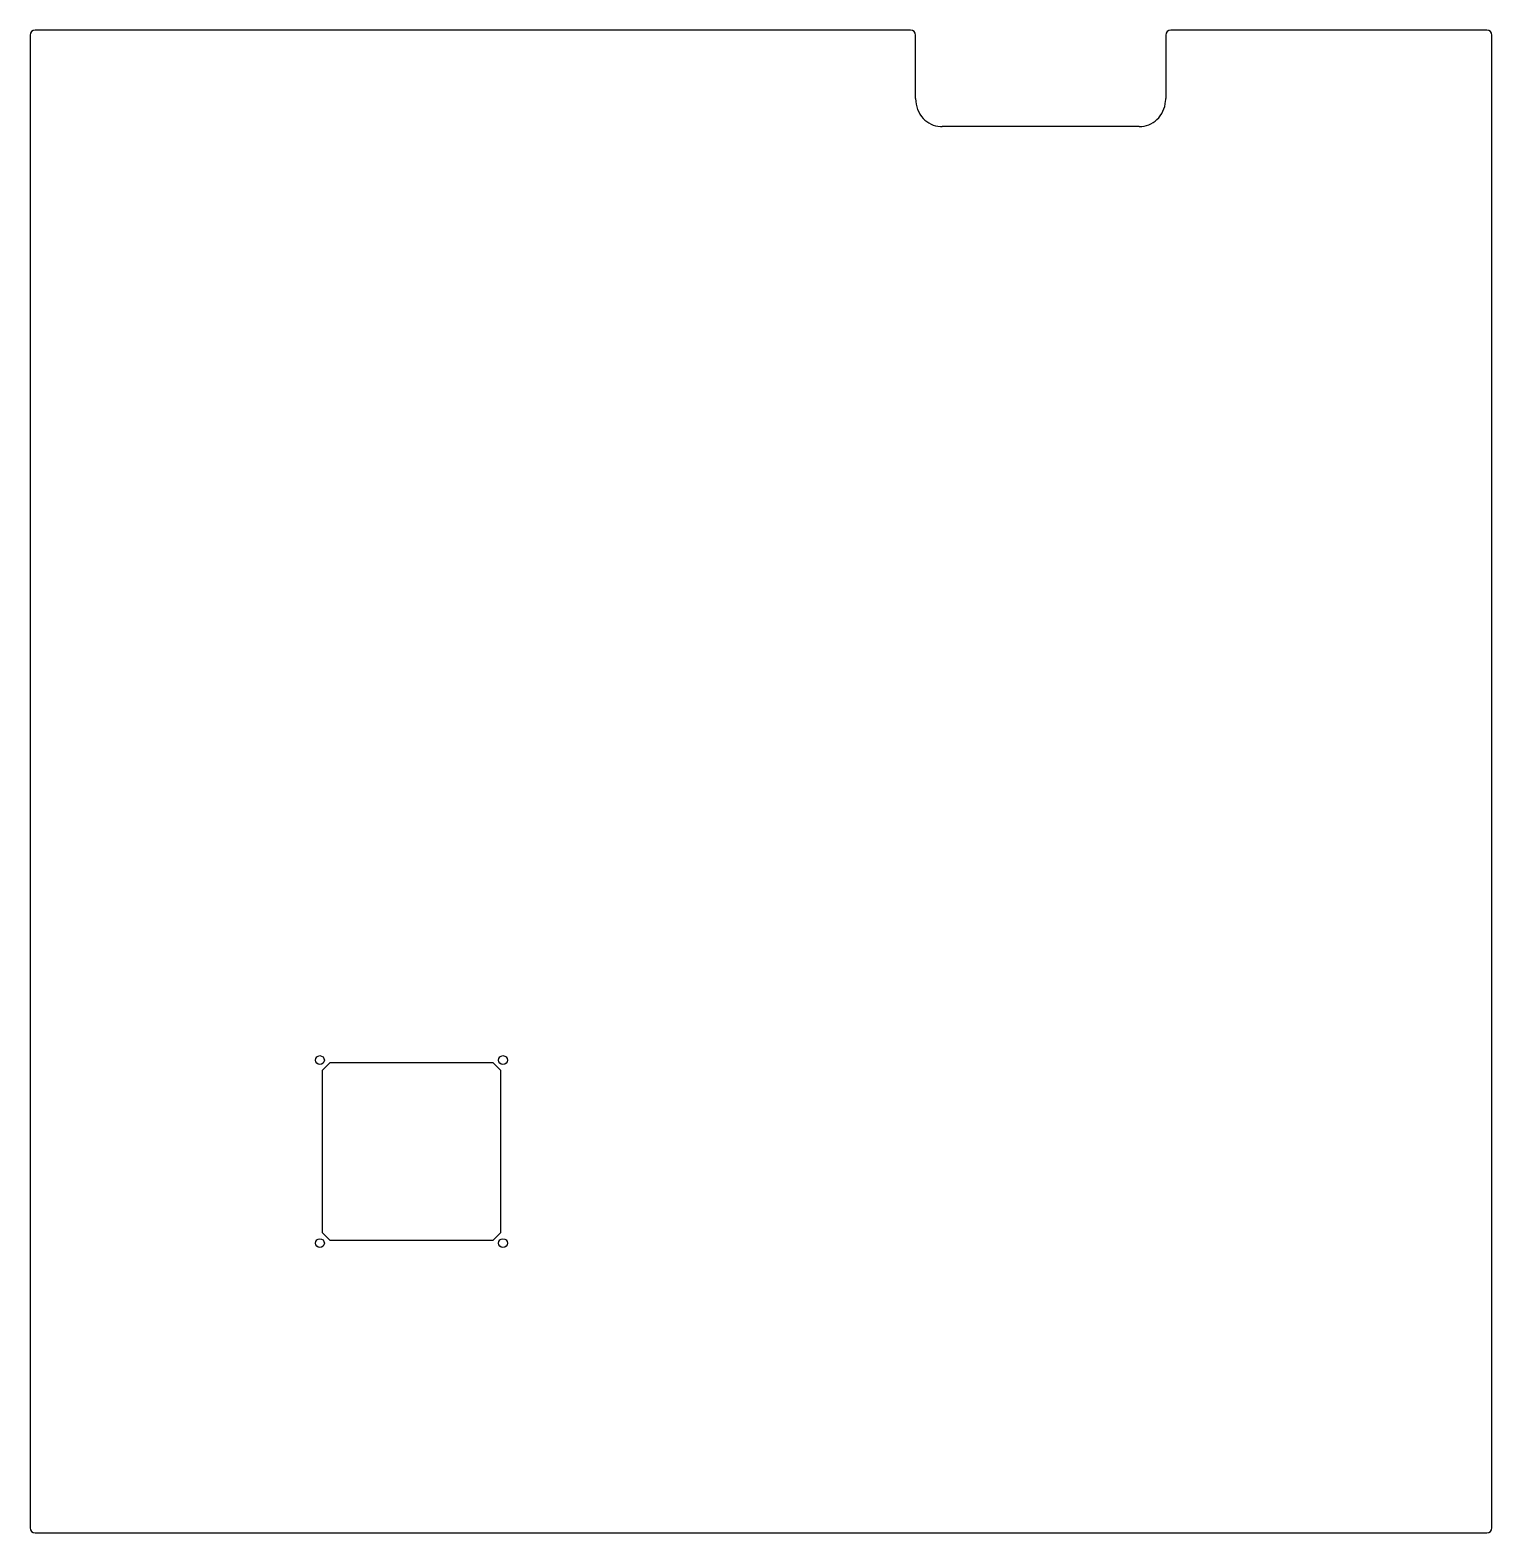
# Model space of a CAD drawing. Header units: millimetres. Extents: x -327 to 247, y 14 to 606.
import ezdxf

# ---------------------------------------------------------------- set-up
doc = ezdxf.new("R2010")
doc.units = ezdxf.units.MM
doc.layers.get('0').update_dxf_attribs({"linetype": 'CONTINUOUS'})

msp = doc.modelspace()

# ---------------------------------------------------------------- linework, layer by layer
for p, q in [((-327.5, 603.6), (-327.5, 16.4)), ((18.82, 605.6), (-325.5, 605.6)), ((20.82, 578.62), (20.82, 603.6)), ((119.18, 603.6), (119.18, 578.62)), ((245.5, 605.6), (121.18, 605.6)), ((247.5, 16.4), (247.5, 603.6)), ((108.8, 567.64), (31.2, 567.64)), ((-325.5, 14.4), (245.5, 14.4))]:
    msp.add_line(p, q)
msp.add_lwpolyline([(-142.5, 196.4), (-142.5, 132.4), (-145.5, 129.4), (-209.5, 129.4), (-212.5, 132.4), (-212.5, 196.4), (-209.5, 199.4), (-145.5, 199.4)], close=True)
for centre in [(-213.5, 200.4), (-141.5, 200.4), (-213.5, 128.4), (-141.5, 128.4)]:
    msp.add_circle(centre, 1.75)
for centre, start, end in [((-325.5, 603.6), 90, 180), ((18.82, 603.6), 0, 90), ((121.18, 603.6), 90, 180), ((245.5, 603.6), 0, 90), ((-325.5, 16.4), 180, 270), ((245.5, 16.4), -90, 0)]:
    msp.add_arc(centre, 2, start, end)
for points, knots in [([(20.82, 578.62), (20.82, 575.7), (21.89, 572.86), (23.8, 570.83), (25.55, 568.97), (27.98, 567.83), (30.54, 567.66), (30.76, 567.65), (30.98, 567.64), (31.2, 567.64)], [-1.064555, -1.064555, -1.064555, -1.064555, -0.320472, -0.320472, -0.320472, 0.364087, 0.364087, 0.364087, 0.42361, 0.42361, 0.42361, 0.42361]), ([(108.8, 567.64), (111.36, 567.64), (113.87, 568.62), (115.73, 570.36), (117.69, 572.19), (118.91, 574.83), (119.14, 577.63), (119.17, 577.96), (119.18, 578.29), (119.18, 578.62)], [-0.42361, -0.42361, -0.42361, -0.42361, 0.260949, 0.260949, 0.260949, 0.979956, 0.979956, 0.979956, 1.064555, 1.064555, 1.064555, 1.064555])]:
    msp.add_open_spline(points, degree=3, knots=knots)

doc.saveas('drawing.dxf')
